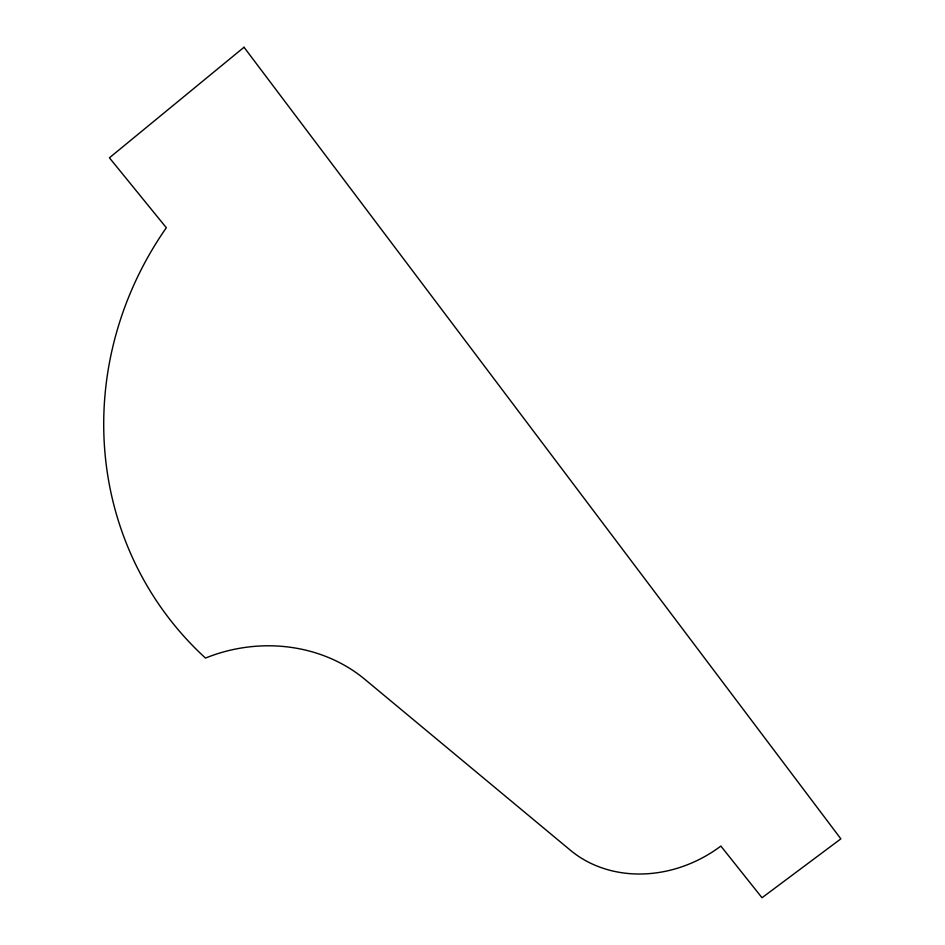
<?xml version="1.0" encoding="UTF-8"?>
<svg xmlns="http://www.w3.org/2000/svg" width="945" height="945" viewBox="0 0 945 945"><rect width="100%" height="100%" fill="white"/><g stroke="black" fill="none" stroke-linecap="round" stroke-linejoin="round"><path stroke-width="1.42" d="M244.023 47.25L109.419 157.803L166.332 227.733A340.743 325.068 -42.3 0 0 205.49 658.074A150.361 134.355 -13.7 0 1 364.805 679.301L570.473 850.311A123.063 106.454 -33.3 0 0 720.858 846.07L762.013 897.75L840.861 838.853L244.023 47.25"/></g></svg>
